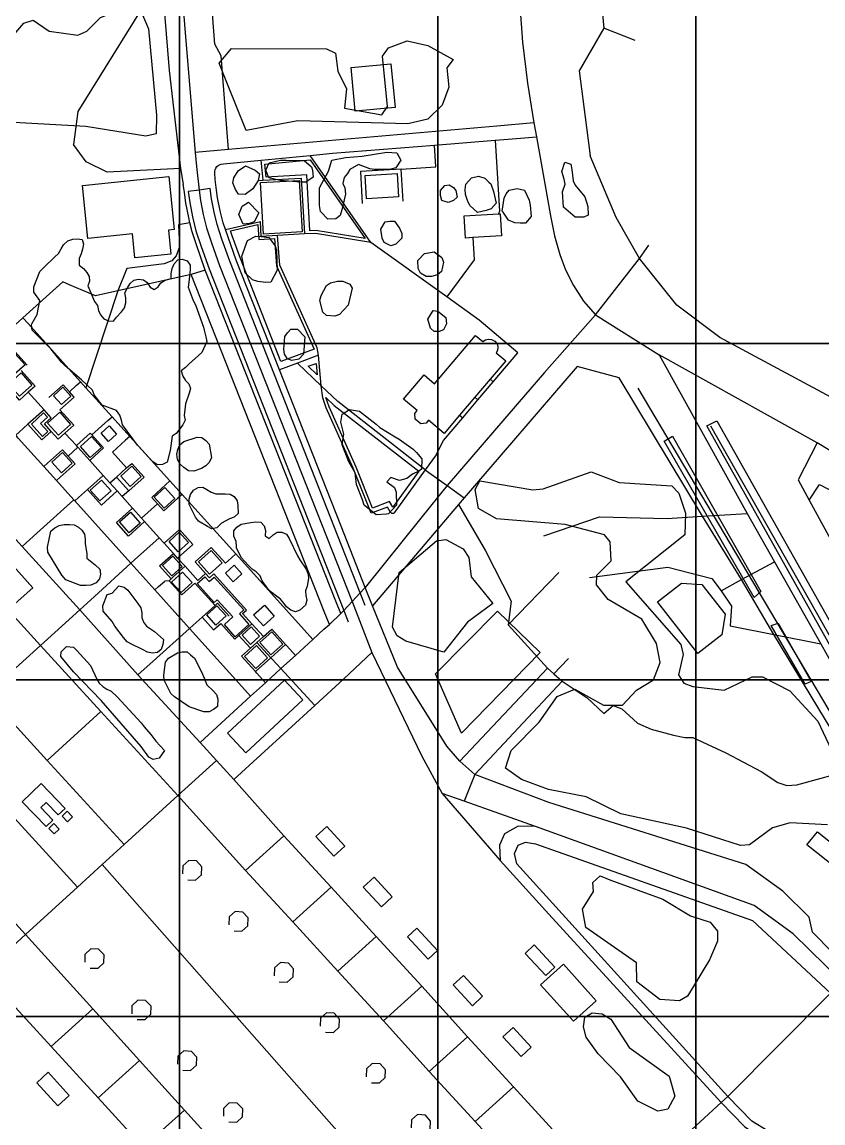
# Model space of a CAD drawing. Header units: metres. Extents: x -907 to 907, y -946 to 946.
# Drawn here: x -55.3 to 225.9, y -274 to 112.9 of the extents above; entities that cross this region are included whole.
import ezdxf

# ---------------------------------------------------------------- set-up
doc = ezdxf.new("R2010")
doc.units = ezdxf.units.M
for name, color, linetype in [('GREEN_ATLAS_BUILDING_OSM_LEVELS', 9, 'Continuous'), ('GREEN_ATLAS_TERRAIN_COP90', 3, 'Continuous'), ('OSM_BUILDING', 8, 'Continuous'), ('OSM_GREEN_EXISTING', 94, 'Continuous'), ('OSM_HYDROGRAPHY', 5, 'Continuous'), ('OSM_ROAD_LOCAL', 9, 'Continuous')]:
    doc.layers.add(name, color=color, linetype=linetype)

msp = doc.modelspace()

# ---------------------------------------------------------------- linework, layer by layer
at = {"layer": 'GREEN_ATLAS_BUILDING_OSM_LEVELS'}
for points, elevation in [([(74.222, 98.206), (75.685, 82.888), (61.704, 81.553), (60.241, 96.881)], 13.032), ([(-3.826, 58.587), (-1.894, 39.986), (-3.926, 39.774), (-3.051, 31.348), (-15.668, 30.034), (-16.544, 38.461), (-32.206, 36.836), (-34.138, 55.437)], 16.346), ([(65.587, 50.784), (65.106, 58.955), (76.422, 59.634), (76.91, 51.452)], 13.87), ([(41.984, 57.263), (43.035, 39.173), (29.424, 38.383), (28.367, 56.472)], 15.33), ([(112.023, 45.485), (112.617, 45.519), (113.067, 37.76), (103.02, 37.17), (100.375, 37.014), (99.925, 44.784)], 13.438), ([(109.085, -12.59), (103.701, -18.947), (98.337, -25.27), (92.916, -31.67), (87.414, -27.006), (86.564, -28.019), (84.725, -28.275), (82.775, -26.616), (82.6, -24.635), (83.444, -23.644), (78.648, -19.581), (85.832, -11.11), (89.465, -14.193), (103.876, 2.805), (106.465, 0.612), (107.359, 1.213), (108.341, 1.447), (109.522, 1.391), (110.71, 0.768), (111.486, -0.156), (111.698, -1.247), (111.579, -2.46), (111.11, -3.328), (114.499, -6.2)], 14.878), ([(167.819, -90.826), (176.216, -84.269), (183.4, -84.725), (191.609, -95.223), (190.39, -102.403), (181.993, -108.971)], 14.613), ([(47.849, -173.302), (51.651, -169.784), (58.009, -176.675), (54.208, -180.193)], 13.345), ([(240.29, -184.635), (236.601, -189.265), (220.27, -176.263), (223.959, -171.632)], 13.693), ([(64.48, -191.113), (68.282, -187.596), (74.64, -194.486), (70.839, -198.004)], 13.024), ([(80.03, -208.557), (83.325, -205.518), (90.59, -213.399), (87.295, -216.427)], 12.636), ([(134.807, -218.22), (146.317, -231.032), (138.296, -238.235), (126.785, -225.422)], 12.682), ([(96.092, -225.489), (99.675, -222.183), (106.377, -229.452), (102.795, -232.758)], 12.338), ([(117.138, -240.417), (123.496, -247.307), (119.901, -250.625), (113.543, -243.734)], 12.208), ([(-38.752, -264.295), (-42.804, -267.968), (-50.175, -259.842), (-46.124, -256.168)], 12.875)]:
    msp.add_lwpolyline(points, close=True, dxfattribs=dict(at, elevation=elevation))
at = {"layer": 'GREEN_ATLAS_TERRAIN_COP90'}
for points in [[(-90.659, 0, 14), (0, 0, 17), (0, 118.277, 16), (-90.659, 118.277, 17)], [(0, 0, 17), (90.659, 0, 15), (90.659, 118.277, 11), (0, 118.277, 16)], [(90.659, 0, 15), (181.318, 0, 13), (181.318, 118.277, 12), (90.659, 118.277, 11)], [(181.318, 0, 13), (271.977, 0, 14), (271.977, 118.277, 20), (181.318, 118.277, 12)], [(-90.659, -118.277, 17), (0, -118.277, 14), (0, 0, 17), (-90.659, 0, 14)], [(0, -118.277, 14), (90.659, -118.277, 15), (90.659, 0, 15), (0, 0, 17)], [(90.659, -118.277, 15), (181.318, -118.277, 15), (181.318, 0, 13), (90.659, 0, 15)], [(181.318, -118.277, 15), (271.977, -118.277, 14), (271.977, 0, 14), (181.318, 0, 13)], [(-90.659, -236.554, 14), (0, -236.554, 12), (0, -118.277, 14), (-90.659, -118.277, 17)], [(0, -236.554, 12), (90.659, -236.554, 12), (90.659, -118.277, 15), (0, -118.277, 14)], [(90.659, -236.554, 12), (181.318, -236.554, 13), (181.318, -118.277, 15), (90.659, -118.277, 15)], [(181.318, -236.554, 13), (271.977, -236.554, 13), (271.977, -118.277, 14), (181.318, -118.277, 15)], [(-90.659, -354.831, 13), (0, -354.831, 12), (0, -236.554, 12), (-90.659, -236.554, 14)], [(0, -354.831, 12), (90.659, -354.831, 11), (90.659, -236.554, 12), (0, -236.554, 12)], [(90.659, -354.831, 11), (181.318, -354.831, 11), (181.318, -236.554, 13), (90.659, -236.554, 12)], [(181.318, -354.831, 11), (271.977, -354.831, 12), (271.977, -236.554, 13), (181.318, -236.554, 13)]]:
    msp.add_3dface(points, dxfattribs=at)
at = {"layer": 'OSM_BUILDING'}
for points, elevation in [([(128.654, -222.16), (121.345, -214.401), (124.503, -211.429), (131.812, -219.177)], 12.831), ([(148.349, -235.619), (151.369, -237.545), (157.909, -247.441), (171.908, -257.504), (173.921, -264.551), (171.408, -269.07), (167.888, -269.827), (160.929, -266.31), (154.808, -257.749), (147.005, -249.701), (142.816, -243.834), (141.809, -240.227), (142.31, -236.788), (144.911, -235.285)], 12.497)]:
    msp.add_lwpolyline(points, close=True, dxfattribs=dict(at, elevation=elevation))
at = {"layer": 'OSM_GREEN_EXISTING'}
for points in [[(-10.967, 110.529), (-8.116, 80.172), (-8.284, 73.627), (-11.804, 72.792), (-32.937, 76.143), (-100.35, 80.005), (-103.37, 81.842), (-105.046, 84.87), (-111.254, 101.468), (-108.403, 103.817), (-88.614, 110.017), (-81.906, 110.351), (-75.366, 109.015), (-68.151, 101.635), (-61.611, 104.484), (-54.739, 112.533), (-51.382, 113.546), (-45.848, 109.683), (-35.788, 108.347), (-32.6, 109.683), (-27.735, 114.548), (-14.824, 119.579)], [(94.517, 90.069), (92.172, 83.69), (87.139, 78.825), (80.093, 77.156), (41.522, 78.157), (23.409, 74.807), (16.619, 91.66), (13.855, 98.451), (18.213, 103.65), (51.588, 103.483), (54.771, 101.969), (55.608, 95.601), (58.628, 89.39), (57.959, 82.688), (71.039, 80.339), (73.052, 83.189), (71.208, 100.967), (73.384, 103.817), (79.93, 106.332), (87.139, 104.651), (96.023, 99.787), (93.848, 96.77)], [(56.365, 44.951), (54.858, 43.782), (52.088, 43.693), (49.487, 46.298), (49.156, 48.391), (49.068, 54.591), (52.338, 60.547), (53.433, 64.32), (58.291, 65.333), (64.08, 65.745), (72.802, 67.17), (76.322, 67.003), (77.66, 64.409), (75.903, 61.638), (74.14, 61.226), (70.201, 61.137), (68.438, 61.048), (66.844, 61.304), (62.824, 62.818), (59.804, 61.137), (58.966, 59.712), (57.79, 58.287), (57.371, 56.194), (58.04, 54.591), (58.209, 52.42), (56.953, 46.966)], [(28.111, 59.545), (27.542, 57.207), (25.678, 54.346), (23.077, 52.253), (20.727, 52.42), (19.639, 54.012), (18.713, 56.439), (19.051, 58.198), (20.564, 60.636), (23.159, 62.395), (26.516, 60.803)], [(44.642, 59.177), (30.361, 58.354), (29.917, 62.951), (45.848, 64.476), (65.162, 36.813), (47.824, 39.607), (45.786, 39.518)], [(46.893, 58.365), (44.373, 56.695), (42.616, 56.606), (35.319, 57.196), (31.381, 58.198), (30.286, 60.881), (31.462, 63.486), (35.488, 64.32), (37.414, 64.32), (43.785, 64.242), (46.305, 62.061), (46.724, 60.803)], [(143.316, 48.135), (143.485, 45.04), (141.891, 44.372), (138.871, 44.283), (134.851, 47.801), (134.432, 53.255), (135.351, 55.938), (135.019, 57.697), (134.263, 60.38), (135.269, 63.652), (137.364, 62.985), (137.783, 61.137), (138.202, 57.107), (138.958, 55.604), (142.31, 51.496)], [(111.117, 49.315), (109.441, 47.3), (107.684, 46.71), (104.577, 45.964), (101.894, 48.48), (101.057, 50.238), (100.388, 52.253), (100.219, 54.09), (100.469, 55.938), (102.482, 58.12), (104.914, 58.71), (107.178, 58.031), (108.603, 56.695), (109.272, 56.105), (110.198, 53.333)], [(97.449, 51.407), (96.192, 50.149), (94.267, 49.482), (92.084, 50.238), (91.666, 51.908), (91.666, 53.678), (93.091, 55.515), (94.685, 55.682), (96.192, 54.769), (97.03, 53.756)], [(122.777, 50.316), (123.109, 48.558), (123.446, 44.539), (121.433, 42.268), (119.589, 42.19), (117.744, 42.357), (115.481, 43.281), (113.636, 46.042), (113.311, 46.431), (113.968, 50.995), (114.643, 52.498), (115.731, 53.845), (118.501, 54.424), (121.095, 53.845)], [(27.773, 45.875), (26.179, 42.691), (24.503, 42.101), (22.321, 41.934), (20.814, 45.285), (21.989, 48.224), (24.165, 49.571)], [(77.998, 38.583), (77.998, 36.991), (75.903, 34.81), (74.14, 34.309), (71.877, 35.4), (71.12, 36.991), (70.62, 40.175), (72.127, 42.691), (73.809, 42.936), (75.485, 42.936), (77.16, 40.509)], [(34.031, 27.184), (47.218, -2.093), (35.582, -6.423), (21.339, 29.822), (18.482, 37.826), (17.9, 39.552), (27.46, 41.723), (27.767, 36.524), (33.3, 36.847)], [(3.201, -7.369), (2.032, -8.538), (0.606, -9.718), (1.107, -11.566), (2.113, -13.069), (3.289, -14.249), (3.789, -15.841), (3.37, -17.511), (2.032, -21.206), (1.613, -25.314), (1.944, -26.995), (1.107, -28.665), (-1.157, -31.682), (-2.663, -32.605), (-3.339, -37.637), (-4.345, -41.745), (-6.021, -42.591), (-7.778, -42.669), (-9.46, -41.578), (-13.317, -37.392), (-14.743, -35.789), (-20.02, -28.665), (-20.439, -26.995), (-21.027, -25.225), (-22.121, -23.633), (-27.148, -21.707), (-29.999, -18.101), (-30.586, -16.42), (-34.444, -12.824), (-40.146, -7.959), (-41.491, -6.612), (-45.179, -1.915), (-51.801, 4.62), (-51.969, 6.379), (-51.901, 6.868), (-50.044, 10.152), (-49.118, 15.017), (-51.213, 17.956), (-51.213, 19.804), (-49.037, 25.247), (-47.693, 26.594), (-43.923, 30.279), (-42.578, 31.626), (-41.572, 33.218), (-40.734, 34.643), (-39.227, 35.978), (-37.545, 36.658), (-35.87, 36.735), (-34.194, 36.479), (-33.688, 34.81), (-34.107, 33.129), (-34.613, 31.459), (-35.282, 29.856), (-35.282, 27.518), (-33.775, 26.26), (-32.6, 24.913), (-31.762, 23.488), (-31.681, 21.897), (-32.262, 20.216), (-29.917, 14.683), (-28.83, 13.258), (-28.492, 11.499), (-27.823, 9.985), (-26.56, 8.56), (-24.972, 7.893), (-23.209, 7.803), (-22.202, 9.228), (-20.439, 11.076), (-19.351, 12.501), (-18.932, 14.182), (-18.932, 15.941), (-19.182, 17.7), (-18.344, 19.459), (-17.338, 21.062), (-16.081, 22.231), (-14.405, 22.564), (-12.73, 22.32), (-11.386, 21.396), (-10.379, 19.715), (-8.953, 18.88), (-7.528, 19.804), (-6.609, 21.229), (-5.014, 22.141), (-3.001, 22.82), (-2.92, 24.579), (-2.663, 26.338), (-1.913, 27.93), (-0.65, 29.355), (0.938, 29.522), (2.701, 28.943), (3.708, 27.518), (3.708, 25.837), (3.289, 21.474), (3.039, 19.715), (4.796, 15.017), (5.633, 13.514), (8.403, 5.711), (8.741, 4.119), (9.16, 2.271), (9.579, 0.601), (7.815, -3.173)], [(32.05, 21.474), (30.286, 21.396), (27.435, 21.73), (25.591, 22.32), (22.99, 24.746), (21.902, 30.613), (23.834, 36.145), (26.766, 37.659), (28.686, 37.559), (31.293, 37.158), (33.556, 34.309), (34.063, 32.717), (34.232, 25.748)], [(92.084, 30.112), (92.672, 28.52), (92.003, 25.247), (90.578, 24.078), (88.477, 23.488), (86.632, 23.488), (84.538, 24.657), (83.781, 26.338), (83.7, 29.11), (85.963, 31.626), (89.402, 32.205)], [(56.115, 10.152), (54.52, 9.573), (51.588, 9.74), (50.325, 10.998), (49.237, 15.106), (49.744, 16.865), (51.588, 20.383), (53.014, 21.229), (55.446, 21.897), (57.371, 21.897), (59.804, 20.806), (60.641, 19.381), (59.135, 13.425)], [(90.659, 11.332), (93.51, 9.061), (93.679, 6.802), (92.672, 4.787), (91.165, 4.119), (89.402, 4.119), (88.058, 5.288), (87.139, 8.483), (88.983, 11.577)], [(43.954, 2.271), (43.704, -0.913), (43.454, -3.852), (41.859, -5.611), (39.427, -6.022), (37.833, -5.444), (36.826, -3.763), (36.657, -2.004), (36.826, 0.768), (36.914, 2.36), (37.833, 3.696), (39.008, 4.954), (41.441, 4.954)], [(-54.277, -7.57), (-58.097, -11.009), (-61.604, -7.113), (-57.784, -3.674)], [(48.262, -11.021), (45.173, -8.06), (47.93, -7.035)], [(-51.832, -14.683), (-56.171, -18.579), (-60.016, -14.316), (-55.677, -10.408)], [(-38.221, -18.579), (-41.497, -21.529), (-44.323, -18.39), (-41.04, -15.44)], [(61.992, -43.481), (52.488, -22.286), (51.401, -19.047), (54.308, -21.819), (83.95, -44.973), (74.828, -57.53), (73.709, -55.637), (67.725, -57.897)], [(-46.361, -25.993), (-48.793, -28.186), (-46.261, -30.991), (-48.149, -32.683), (-52.051, -28.353), (-47.743, -24.468)], [(-38.271, -28.476), (-42.547, -32.327), (-46.38, -28.064), (-42.103, -24.212)], [(75.485, -50.717), (76.072, -52.309), (76.154, -56.84), (73.302, -59.946), (72.633, -60.023), (69.026, -60.28), (64.837, -56.84), (64.249, -54.992), (62.067, -49.626), (61.648, -45.519), (59.466, -41.667), (57.034, -35.711), (57.371, -34.03), (57.622, -31.938), (56.615, -27.663), (57.034, -24.891), (59.635, -23.299), (63.155, -23.889), (69.026, -28.42), (70.283, -29.589), (75.735, -32.862), (77.079, -33.696), (82.024, -37.136), (83.2, -38.305), (85.044, -40.576), (84.957, -44.183), (83.95, -44.973), (81.774, -46.019), (79.842, -47.444), (77.241, -48.201), (74.228, -47.199), (72.715, -48.702)], [(-27.567, -31.592), (-24.728, -29.032), (-22.165, -31.882), (-25.003, -34.442)], [(188.664, -27.273), (241.447, -120.904), (237.977, -123.208), (185.194, -29.01)], [(-27.473, -36.591), (-31.374, -40.097), (-34.813, -36.279), (-30.912, -32.761)], [(10.416, -41.834), (9.16, -43.092), (7.647, -44.016), (4.964, -44.929), (3.12, -44.762), (1.526, -43.593), (0.188, -42.424), (-0.738, -40.821), (-0.988, -38.984), (-0.65, -37.303), (0.1, -35.711), (1.444, -34.453), (6.14, -32.939), (7.815, -33.106), (9.241, -34.119), (10.329, -35.455), (11.167, -40.153)], [(173.059, -32.672), (204.076, -87.185), (201.763, -89.312), (170.17, -34.409)], [(-37.745, -42.146), (-41.491, -45.507), (-44.904, -41.711), (-41.165, -38.338)], [(-13.505, -46.776), (-17.394, -50.272), (-20.658, -46.643), (-16.775, -43.147)], [(-24.072, -51.775), (-28.01, -55.315), (-31.349, -51.608), (-27.41, -48.068)], [(-1.657, -54.502), (-5.415, -57.886), (-8.897, -54.012), (-5.146, -50.639)], [(13.099, -64.888), (11.335, -65.144), (9.741, -64.387), (6.64, -62.539), (5.552, -61.036), (3.37, -56.584), (3.37, -54.747), (3.789, -53.066), (4.883, -51.563), (6.471, -50.717), (8.153, -50.55), (9.579, -51.385), (11.085, -52.309), (12.68, -52.899), (14.355, -52.899), (16.031, -52.899), (17.713, -52.988), (19.22, -53.823), (20.226, -55.337), (20.476, -56.929), (20.564, -59.856), (19.138, -61.036), (17.544, -61.615), (14.693, -63.218)], [(-13.849, -63.14), (-17.675, -66.591), (-21.114, -62.773), (-17.288, -59.322)], [(-27.985, -79.315), (-27.823, -81.074), (-28.154, -82.755), (-29.33, -84.18), (-31.174, -84.926), (-32.85, -85.104), (-34.782, -85.104), (-39.977, -83.167), (-41.322, -81.497), (-46.267, -73.36), (-46.436, -71.679), (-45.179, -65.979), (-43.835, -64.888), (-42.241, -64.053), (-40.484, -63.719), (-38.639, -63.719), (-37.045, -63.797), (-35.532, -64.554), (-34.363, -65.645), (-33.438, -67.07), (-33.187, -68.829), (-33.106, -70.51), (-32.518, -73.86), (-32.518, -75.452), (-29.667, -77.801)], [(19.976, -71.846), (19.957, -71.4), (19.807, -69.675), (19.051, -67.738), (19.051, -65.901), (20.139, -64.554), (21.564, -63.552), (25.003, -62.962), (26.766, -62.706), (28.529, -62.873), (29.699, -64.131), (30.118, -65.812), (30.036, -67.66), (31.462, -68.584), (32.806, -67.237), (34.313, -66.402), (35.907, -66.313), (37.502, -67.07), (38.502, -68.584), (41.353, -74.617), (42.278, -76.042), (44.46, -79.393), (45.129, -81.074), (45.211, -82.666), (44.792, -85.349), (44.204, -86.941), (44.373, -88.621), (44.623, -90.302), (44.204, -92.061), (42.278, -93.731), (40.684, -94.321), (39.008, -93.731), (37.583, -92.64), (36.576, -91.304), (35.401, -89.957), (33.975, -88.877), (32.468, -87.62), (31.124, -86.44), (29.03, -83.423), (28.273, -81.742), (26.935, -80.317), (25.51, -79.315), (24.165, -78.057), (21.652, -75.207)], [(3.126, -70.042), (-0.456, -73.259), (-3.72, -69.63), (-0.138, -66.413)], [(101.057, -97.928), (92.841, -108.492), (79.424, -104.64), (76.404, -102.792), (74.728, -99.776), (77.079, -80.484), (90.159, -69.419), (93.51, -68.918), (99.55, -72.269), (101.563, -75.285), (102.401, -81.998), (109.947, -91.382)], [(-58.803, -92.317), (-70.608, -78.992), (-63.474, -72.68), (-51.513, -85.872)], [(14.981, -77.156), (10.541, -81.152), (6.59, -76.766), (11.035, -72.77)], [(0.857, -78.458), (-2.726, -81.686), (-5.99, -78.046), (-2.413, -74.829)], [(4.402, -84.091), (0.5, -87.608), (-2.845, -83.89), (1.057, -80.373)], [(16.094, -80.773), (19.17, -78.002), (21.871, -80.996), (18.795, -83.768)], [(15.712, -98.818), (18.651, -96.169), (13.192, -90.124), (12.186, -91.037), (6.202, -84.402), (8.878, -81.998), (10.41, -83.69), (12.117, -82.154), (22.533, -93.698), (21.014, -95.067), (24.353, -98.763), (19.557, -103.082)], [(-5.683, -104.128), (-5.852, -105.809), (-6.44, -107.568), (-7.778, -108.659), (-9.46, -108.826), (-11.217, -108.581), (-12.98, -107.568), (-16.919, -105.731), (-18.432, -104.885), (-19.689, -103.382), (-22.709, -99.353), (-23.715, -97.761), (-26.816, -94.076), (-26.898, -92.228), (-25.391, -88.287), (-23.715, -87.787), (-21.364, -85.271), (-19.52, -85.683), (-18.176, -86.774), (-14.655, -91.471), (-13.568, -92.985), (-13.317, -94.655), (-13.23, -96.336), (-12.642, -98.017), (-11.636, -99.442), (-8.785, -101.278)], [(16.3, -95.79), (12.724, -99.008), (9.522, -95.456), (13.099, -92.228)], [(25.972, -95.379), (29.767, -91.961), (33.262, -95.835), (29.467, -99.264)], [(111.592, -94.109), (126.572, -108.681), (98.975, -137.012), (89.846, -116.173)], [(21.921, -102.525), (25.128, -99.631), (28.104, -102.926), (24.891, -105.82)], [(210.235, -98.362), (221.796, -118.778), (219.676, -119.746), (207.734, -99.13)], [(32.393, -101.401), (36.276, -105.709), (32.068, -109.505), (28.186, -105.186)], [(-5.346, -143.046), (-7.196, -145.806), (-9.291, -146.229), (-10.798, -145.394), (-13.48, -141.621), (-27.567, -125.513), (-37.214, -115.449), (-41.741, -110.084), (-41.572, -108.414), (-39.727, -106.566), (-37.214, -106.733), (-36.039, -107.991), (-31.343, -113.19), (-29.08, -117.965), (-28.242, -119.39), (-26.985, -120.57), (-25.56, -121.494), (-24.047, -122.251), (-21.864, -124.255), (-13.48, -133.316), (-12.392, -134.741), (-10.129, -137.502), (-8.366, -139.773)], [(27.041, -106.221), (30.924, -110.529), (26.716, -114.325), (22.827, -110.006)], [(11.842, -122.162), (12.93, -123.42), (13.436, -125.012), (13.267, -127.617), (11.923, -128.708), (10.329, -129.453), (8.484, -129.453), (3.37, -127.695), (-1.744, -124.255), (-3.082, -122.997), (-5.433, -118.388), (-5.515, -116.629), (-4.927, -112.099), (-3.926, -110.674), (-0.738, -108.748), (0.938, -108.414), (2.62, -108.414), (3.876, -109.505), (5.214, -110.674), (7.397, -114.782), (7.984, -116.295), (8.741, -117.887), (9.579, -119.98)], [(43.235, -125.279), (23.202, -143.88), (16.831, -137.012), (36.864, -118.422)], [(-40.234, -163.428), (-42.647, -165.721), (-46.811, -161.358), (-48.706, -163.161), (-44.517, -167.547), (-46.893, -169.818), (-55.227, -161.068), (-48.556, -154.701)], [(-39.471, -164.452), (-37.602, -166.412), (-39.396, -168.126), (-41.265, -166.167)], [(-44.117, -168.727), (-42.247, -170.686), (-44.041, -172.4), (-45.911, -170.441)], [(117.582, -179.247), (118.876, -176.297), (121.427, -175.317), (125.022, -175.84), (201.219, -202.824), (228.511, -228.405), (235.763, -235.363), (241.941, -242.754), (244.948, -250.124), (245.348, -258.528), (241.459, -269.627), (233.087, -277.798), (222.502, -281.371), (212.373, -280.414), (200.988, -273.334), (192.453, -264.718), (118.432, -182.898)], [(169.645, -195.366), (179.373, -201.232), (186.251, -203.414), (188.933, -206.598), (188.933, -210.127), (186.082, -216.661), (178.367, -229.407), (175.516, -231.088), (168.638, -230.587), (160.591, -224.376), (160.423, -217.674), (142.647, -205.262), (141.472, -198.883), (145.329, -192.683), (145.161, -189.499), (147.68, -187.15), (151.032, -188.486)]]:
    msp.add_lwpolyline(points, close=True, dxfattribs=at)
for points in [[(160.929, -15.752), (300.619, -251.549)], [(186.42, -28.999), (238.402, -120.737)], [(227.504, -169.206), (214.424, -168.538), (208.216, -170.208), (200.169, -176.252), (196.98, -176.419), (178.029, -170.374), (154.889, -165.343), (142.816, -159.309), (129.567, -156.794), (120.007, -153.276), (114.474, -149.246), (116.487, -143.046), (126.21, -133.149), (132.587, -124.088), (138.789, -121.572), (148.85, -127.105), (155.558, -127.105), (160.423, -121.906), (166.462, -118.221), (168.807, -112.188), (167.469, -105.475), (162.267, -96.926), (150.531, -90.046), (146.336, -84.848), (146.505, -81.497), (151.538, -76.465), (151.2, -69.753), (149.187, -67.237), (135.438, -63.719), (111.285, -61.704), (104.914, -58.02), (103.739, -51.307), (105.414, -48.29), (124.034, -51.474), (127.723, -51.14), (144.492, -45.107), (154.389, -48.958), (172.833, -50.127), (175.347, -52.643), (177.698, -59.69), (177.36, -67.237), (156.734, -83.846), (176.022, -105.809), (176.86, -109.327), (175.178, -116.54), (177.029, -119.39), (180.211, -120.57), (191.278, -121.906), (201.007, -117.219), (204.695, -117.219), (214.255, -122.073), (224.153, -132.815), (231.699, -148.912)]]:
    msp.add_lwpolyline(points, dxfattribs=at)
at = {"layer": 'OSM_HYDROGRAPHY'}
for points in [[(2.845, -188.486), (5.627, -188.631), (7.697, -186.761), (7.84, -183.978), (5.977, -181.907), (3.201, -181.774), (1.125, -183.633), (0.982, -186.416)], [(19.12, -206.409), (21.908, -206.542), (23.971, -204.683), (24.109, -201.889), (22.24, -199.841), (19.457, -199.696), (17.394, -201.566), (17.256, -204.349)], [(-31.399, -219.533), (-28.617, -219.611), (-26.591, -217.685), (-26.522, -214.902), (-28.442, -212.887), (-31.224, -212.809), (-33.244, -214.724), (-33.319, -217.507)], [(35.019, -224.331), (37.802, -224.498), (39.884, -222.639), (40.04, -219.856), (38.183, -217.774), (35.407, -217.618), (33.331, -219.466), (33.169, -222.249)], [(-14.849, -237.6), (-12.061, -237.656), (-10.054, -235.719), (-9.997, -232.936), (-11.923, -230.921), (-14.706, -230.877), (-16.719, -232.802), (-16.781, -235.585)], [(51.238, -242.02), (54.02, -242.142), (56.077, -240.261), (56.196, -237.478), (54.314, -235.418), (51.532, -235.296), (49.481, -237.177), (49.356, -239.96)], [(1.088, -255.378), (3.87, -255.523), (5.933, -253.653), (6.077, -250.881), (4.214, -248.81), (1.438, -248.654), (-0.631, -250.525), (-0.782, -253.308)], [(67.363, -259.831), (70.145, -259.92), (72.19, -258.039), (72.296, -255.256), (70.395, -253.207), (67.613, -253.107), (65.575, -255), (65.468, -257.783)], [(17.319, -273.634), (20.101, -273.69), (22.115, -271.764), (22.165, -268.981), (20.233, -266.966), (17.45, -266.922), (15.443, -268.848), (15.393, -271.631)], [(83.131, -277.764), (85.913, -277.92), (87.995, -276.072), (88.158, -273.289), (86.301, -271.208), (83.519, -271.052), (81.443, -272.9), (81.287, -275.683)]]:
    msp.add_lwpolyline(points, dxfattribs=at)
at = {"layer": 'OSM_ROAD_LOCAL'}
for points in [[(-20.476, 302.555), (-19.857, 297.924), (-17.256, 293.895), (-16.375, 257.727), (-13.53, 205.585), (-12.749, 197.202), (-10.279, 170.608), (-8.622, 152.741), (-8.116, 147.265), (-6.409, 128.941), (-3.608, 95.868), (0.281, 61.448), (1.013, 57.363), (1.288, 55.86)], [(17.138, 68.094), (14.599, 101.089), (12.323, 105.164), (10.416, 131.134), (4.664, 209.548), (-0.744, 283.152), (-2.276, 304.169)], [(104.064, 216.917), (106.49, 209.815), (110.773, 197.258), (115.437, 168.883), (116.519, 157.172), (117.907, 139.083), (118.963, 125.323), (120.451, 105.82), (122.146, 91.404), (124.44, 77.523)], [(115.437, 168.883), (131.899, 170.208), (143.698, 167.013), (148.975, 110.796), (140.365, 95.802), (144.173, 65.89)], [(-6.409, 128.941), (-35.751, 81.53), (-37.239, 69.82)], [(0.306, 129.954), (1.888, 110.529), (5.421, 67.048), (5.902, 62.161), (6.871, 53.856), (7.372, 50.149), (8.291, 45.274), (9.441, 40.643), (11.173, 35.322), (14.037, 27.329), (60.566, -90.759)], [(159.966, 106.377), (148.975, 110.796)], [(124.44, 77.523), (111.448, 76.31), (17.138, 68.094), (5.421, 67.048)], [(124.44, 77.523), (125.322, 72.569), (130.286, 44.762), (131.662, 37.737), (133.475, 31.259), (135.52, 25.793), (138.308, 20.36), (141.809, 14.85), (146.03, 10.052)], [(0.281, 61.448), (-25.466, 60.113), (-32.85, 63.742), (-37.239, 69.82)], [(65.149, -85.827), (56.696, -64.287), (35.069, -9.317), (19.889, 29.277), (17.019, 37.325), (16.094, 40.053), (15.324, 42.335), (14.199, 46.598), (13.349, 51.129), (12.861, 54.747), (12.48, 57.574), (12.317, 59.923), (12.336, 60.48), (12.492, 61.025), (12.717, 61.56), (13.117, 62.094), (13.518, 62.472), (14.024, 62.762), (14.643, 62.973), (15.387, 63.107), (28.698, 64.387), (45.842, 66.035), (53.739, 66.792), (89.471, 69.675), (110.785, 71.4), (115.424, 71.779), (119.745, 72.124), (125.322, 72.569)], [(77.86, 61.248), (89.934, 61.972), (89.471, 69.675)], [(110.785, 71.4), (112.336, 46.465), (112.023, 45.485)], [(105.139, 8.149), (93.823, 16.297), (67.169, 35.478), (45.842, 66.035)], [(306.427, -43.236), (298.562, -44.906), (293.566, -53.957), (275.797, -44.361), (260.391, -36.045), (245.861, -28.208), (189.709, 2.093), (174.584, 13.436), (161.529, 29.8), (153.245, 44.227), (144.173, 65.89)], [(29.38, 57.318), (28.698, 64.387)], [(27.542, 57.207), (29.38, 57.318), (42.722, 58.087), (43.866, 38.439), (34.363, 37.882), (28.686, 37.559), (28.373, 42.847)], [(78.529, 50.016), (77.86, 61.248), (63.486, 60.402), (64.149, 49.159)], [(1.682, 53.088), (1.288, 55.86)], [(10.723, 54.38), (6.871, 53.856), (3.057, 53.344)], [(65.206, -92.083), (63.461, -87.653), (17.6, 28.865), (14.849, 36.568), (13.18, 41.711), (12.086, 46.097), (11.21, 50.762), (10.723, 54.38)], [(4.47, 39.207), (3.645, 42.313), (3.226, 44.261), (2.245, 49.214), (1.682, 53.088)], [(3.057, 53.344), (3.576, 49.526), (4.533, 44.45), (5.74, 39.585), (7.534, 34.075), (10.36, 26.149), (57.653, -93.898), (59.228, -97.905)], [(16.094, 40.053), (28.373, 42.847)], [(3.645, 42.313), (-0.4, 41.6), (0.019, 33.886), (-1.238, 30.746), (-2.695, 29.043), (-5.39, 27.93), (-18.569, 26.349), (-21.746, 18.49), (-32.875, -15.585)], [(5.858, 34.999), (4.47, 39.207)], [(56.64, -94.989), (54.889, -90.547), (9.028, 25.681), (5.858, 34.999)], [(67.263, -59.723), (60.948, -43.893), (51.457, -22.687), (50.244, -19.147), (49.737, -14.883), (48.831, -4.197), (48.274, -1.581), (35.151, 27.474), (34.363, 37.882)], [(67.169, 35.478), (47.768, 38.606), (43.866, 38.439)], [(103.02, 37.17), (103.47, 29.377), (93.823, 16.297)], [(146.03, 10.052), (161.529, 29.8), (164.78, 34.476)], [(4.027, 24.167), (-21.746, 18.49), (-29.499, 16.653), (-38.414, 20.449), (-41.028, 21.563)], [(9.028, 25.681), (4.027, 24.167)], [(52.607, -98.807), (50.813, -94.265), (4.027, 24.167)], [(-41.028, 21.563), (-54.996, 8.995), (-64.637, 0.245), (-69.97, -4.586), (-76.885, -10.865), (-82.65, -16.097), (-95.136, -27.418)], [(153.264, -300.696), (133.625, -279.178), (117.256, -261.289), (101.069, -243.667), (85.051, -225.956), (69.076, -208.457), (69.045, -208.423), (53.214, -191.08), (36.632, -173.046), (19.02, -153.265), (12.93, -146.552), (7.19, -140.218), (-14.643, -116.518), (-35.088, -93.631), (-55.252, -71.4), (-60.923, -65.144), (-74.853, -49.782), (-90.209, -32.85), (-95.136, -27.418), (-104.058, -17.577), (-134.507, 15.974)], [(46.774, -104.073), (43.741, -100.7), (19.726, -74.016), (0.863, -53.066), (-3.383, -48.357), (-17.463, -32.706), (-23.709, -25.77), (-32.875, -15.585), (-34.751, -13.503), (-53.22, 7.024), (-54.996, 8.995)], [(146.03, 10.052), (128.167, -10.253), (118.544, -21.407), (93.916, -49.982), (84.7, -61.471), (65.149, -85.827), (63.461, -87.653), (60.566, -90.759)], [(90.103, -39.129), (92.666, -34.131), (99.412, -26.182), (104.777, -19.848), (110.16, -13.492), (118.738, -3.373), (105.139, 8.149)], [(146.03, 10.052), (168.451, -4.008)], [(-55.615, -9.562), (-50.706, -15.006), (-53.12, -17.177), (-56.171, -19.926), (-61.073, -14.472), (-58.403, -12.078), (-60.291, -9.974), (-62.723, -7.269), (-60.041, -4.854), (-57.878, -2.905), (-53.558, -7.714)], [(48.831, -4.197), (41.422, -6.946), (35.069, -9.317)], [(86.27, -44.428), (55.527, -20.405), (49.737, -14.883), (41.422, -6.946)], [(168.451, -4.008), (199.3, -59.779), (208.847, -76.733), (225.134, -105.642), (231.824, -117.52), (241.515, -135.643), (248.112, -146.43), (256.434, -161.38), (267.369, -181.217), (275.685, -195.666), (287.689, -216.728), (294.86, -229.418), (296.999, -233.593), (303.933, -245.76)], [(289.784, -74.974), (272.933, -64.732), (260.21, -56.996), (244.986, -47.745), (223.89, -34.921), (168.451, -4.008)], [(24.953, -124.01), (21.889, -120.604), (3.514, -100.176), (-8.691, -86.629), (-17.1, -77.278), (-36.833, -55.359), (-37.164, -54.992), (-43.247, -48.224), (-47.668, -43.326), (-56.684, -33.296), (-57.559, -32.327), (-75.109, -12.835), (-76.885, -10.865)], [(308.666, -253.552), (298.193, -259.564), (289.046, -239.181), (266.5, -201.678), (255.696, -185.814), (237.233, -149.58), (208.609, -102.347), (197.343, -83.044), (183.569, -60.747), (154.302, -12.145), (139.627, -8.126), (99.9, -54.324), (97.912, -56.628), (67.732, -92.206)], [(-42.003, -23.366), (-37.026, -18.88), (-38.683, -17.043), (-40.934, -14.538), (-45.911, -19.013)], [(-38.683, -17.043), (-36.276, -14.872), (-34.751, -13.503)], [(109.085, -12.59), (110.16, -13.492)], [(-54.12, -207.756), (-81.137, -178.156), (-102.482, -154.767), (-109.604, -146.953), (-128.261, -126.481), (-157.315, -94.588), (-171.502, -79.137), (-182.431, -67.181), (-170.952, -56.706), (-156.365, -43.392), (-142.097, -30.368), (-128.967, -18.379)], [(135.026, -341.706), (139.877, -312.919), (120.189, -291.357), (103.82, -273.456), (87.639, -255.834), (71.614, -238.135), (55.608, -220.591), (39.777, -203.247), (23.184, -185.225), (-0.656, -158.953), (-27.679, -129.353), (-48.875, -106.132), (-55.74, -98.618), (-74.772, -77.757), (-104.152, -45.574), (-118.044, -30.346), (-128.967, -18.379)], [(-45.073, -26.127), (-47.574, -23.344), (-53.12, -17.177)], [(103.701, -18.947), (104.777, -19.848)], [(-47.574, -23.344), (-53.245, -28.453), (-56.284, -31.181), (-57.559, -32.327)], [(-42.003, -23.366), (-37.164, -28.743), (-40.246, -31.515), (-42.635, -33.663), (-45.104, -30.925), (-47.474, -28.286), (-45.073, -26.127)], [(-30.824, -32.171), (-25.234, -27.14), (-23.709, -25.77)], [(98.337, -25.27), (99.412, -26.182)], [(-45.104, -30.925), (-48.374, -33.863), (-53.245, -28.453)], [(1.907, -78.358), (-0.682, -75.486), (-2.151, -73.849), (-5.377, -70.265), (-7.134, -68.317), (-12.286, -62.595), (-13.349, -61.415), (-16.506, -57.897), (-20.139, -53.868), (-21.946, -51.853), (-24.459, -49.058), (-26.866, -46.387), (-31.568, -41.166), (-35.738, -36.524), (-36.251, -35.956), (-40.246, -31.515)], [(-36.251, -35.956), (-31.374, -31.559), (-30.824, -32.171), (-26.691, -36.769), (-31.568, -41.166)], [(-17.463, -32.706), (-18.995, -34.075), (-23.609, -38.238), (-18.601, -43.793)], [(-47.668, -43.326), (-46.386, -42.168), (-41.109, -37.414), (-39.146, -39.596), (-36.689, -42.324), (-41.978, -47.077), (-43.247, -48.224)], [(-39.146, -39.596), (-35.738, -36.524)], [(223.89, -34.921), (217.194, -47.945)], [(-24.459, -49.058), (-22.177, -47.01), (-18.601, -43.793), (-16.813, -42.179), (-12.486, -46.988), (-17.85, -51.808), (-20.139, -53.868)], [(90.103, -39.129), (86.27, -44.428), (75.297, -59.523), (75.103, -59.779), (75.041, -59.801), (74.784, -59.823), (74.559, -59.801), (74.472, -59.779), (74.403, -59.723), (74.24, -59.545), (73.996, -59.177), (73.04, -57.541), (67.263, -59.723)], [(-21.946, -51.853), (-27.46, -56.817), (-32.387, -51.352), (-26.866, -46.387)], [(86.27, -44.428), (87.564, -45.363), (93.916, -49.982), (99.9, -54.324)], [(-17.85, -51.808), (-22.177, -47.01)], [(0.863, -53.066), (-0.663, -54.446), (-5.558, -58.843), (-7.765, -56.394), (-9.797, -54.135), (-4.908, -49.726), (-3.383, -48.357)], [(217.194, -47.945), (221.102, -55.103), (248.13, -104.64), (246.624, -124.088), (241.515, -135.643)], [(221.102, -55.103), (224.653, -49.626), (255.846, -65.812), (290.309, -83.089), (285.613, -92.44)], [(-32.387, -51.352), (-35.557, -54.213), (-36.833, -55.359)], [(-37.164, -54.992), (-50.075, -66.703), (-55.252, -71.4)], [(-12.286, -62.595), (-17.969, -67.716), (-22.19, -63.018), (-16.506, -57.897)], [(-13.349, -61.415), (-7.765, -56.394)], [(97.912, -56.628), (107.428, -72.937), (116.412, -90.592), (115.387, -98.896)], [(71.758, -375.102), (51.832, -353.284), (35.482, -335.372), (19.351, -317.706), (3.251, -300.073), (-12.755, -282.529), (-28.592, -265.196), (-45.098, -247.107), (-62.686, -227.849), (-68.801, -221.158), (-74.559, -214.847), (-103.651, -182.976), (-117.2, -168.137), (-135.638, -147.955), (-142.985, -139.906), (-172.071, -108.047), (-175.616, -104.173), (-186.214, -92.562), (-216.888, -58.966)], [(127.873, -67.615), (147.493, -60.936), (171.17, -61.504), (183.569, -60.747), (199.3, -59.779)], [(-0.682, -75.486), (4.658, -70.688), (-0.044, -65.467), (-5.377, -70.265)], [(-7.134, -68.317), (-15.825, -76.131), (-17.1, -77.278)], [(16.112, -77.267), (11.085, -71.69), (5.433, -76.777), (9.091, -80.84), (10.46, -82.365), (11.992, -80.985)], [(-17.1, -77.278), (-29.911, -88.933), (-35.088, -93.631), (-48.875, -106.132), (-67.782, -123.286), (-75.528, -130.311), (-84.138, -138.125), (-102.482, -154.767), (-117.2, -168.137)], [(-2.945, -82.733), (-7.003, -78.224), (-2.151, -73.849)], [(16.112, -77.267), (18.194, -75.397), (19.726, -74.016)], [(190.159, -86.985), (197.343, -83.044), (208.847, -76.733)], [(6.359, -83.3), (1.907, -78.358), (-2.226, -82.087), (-2.945, -82.733), (-3.701, -83.412), (0.75, -88.354), (5.34, -84.224)], [(9.091, -80.84), (6.359, -83.3)], [(25.422, -98.607), (22.121, -94.933), (23.459, -93.731), (11.992, -80.985)], [(133.2, -80.573), (115.387, -98.896), (129.192, -114.158), (131.43, -116.184), (134.344, -118.722), (143.066, -124.589), (149.018, -130.132), (152.207, -127.272), (155.308, -128.452), (160.76, -133.483), (165.537, -135.576), (173.421, -137.68), (177.448, -138.515), (180.211, -138.515), (191.866, -143.958), (204.195, -150.504), (210.06, -154.367), (213.249, -155.369), (216.687, -155.202), (237.233, -149.58), (248.112, -146.43), (250.575, -146.129)], [(143.979, -82.287), (171.452, -78.625), (186.858, -82.61), (190.159, -86.985)], [(-8.691, -86.629), (-7.415, -85.482), (-5.233, -83.523)], [(-3.701, -83.412), (-5.233, -83.523)], [(5.34, -84.224), (12.455, -92.128)], [(236.37, -221.381), (222.277, -206.898), (221.583, -203.759), (221.114, -201.611), (211.804, -192.572), (198.787, -183.176), (129.655, -161.391), (103.626, -151.561), (98.418, -146.83), (93.816, -141.61), (76.485, -113.846), (67.732, -92.206), (65.149, -85.827)], [(190.159, -86.985), (193.798, -92.395), (193.279, -99.286), (208.609, -102.347), (225.134, -105.642)], [(7.19, -140.218), (24.953, -124.01), (30.161, -119.257), (35.576, -114.303), (40.653, -109.661), (46.774, -104.073), (50.694, -100.499), (52.607, -98.807), (56.64, -94.989), (57.653, -93.898), (60.566, -90.759)], [(17.35, -95.835), (13.317, -91.349), (12.455, -92.128), (7.915, -96.225), (11.942, -100.7), (14.462, -98.429)], [(60.566, -90.759), (67.532, -108.681), (85.044, -145.072), (92.153, -158.14)], [(7.915, -96.225), (4.789, -99.03), (3.514, -100.176), (-9.266, -111.687), (-14.643, -116.518)], [(20.852, -102.726), (19.451, -103.984), (14.462, -98.429)], [(24.853, -107.167), (20.852, -102.726), (25.422, -98.607), (29.424, -103.048)], [(30.161, -119.257), (27.104, -115.861), (26.641, -115.349), (21.777, -109.939), (24.853, -107.167), (27.179, -105.074), (29.424, -103.048), (32.337, -100.432), (37.208, -105.831), (37.608, -106.288), (40.653, -109.661)], [(26.641, -115.349), (32.043, -110.485), (37.208, -105.831)], [(27.179, -105.074), (32.043, -110.485), (32.481, -110.952), (35.576, -114.303), (47.518, -127.249)], [(19.02, -153.265), (47.518, -127.249), (57.722, -117.932), (67.532, -108.681)], [(136.545, -110.718), (133.775, -113.679), (131.43, -116.184)], [(129.192, -114.158), (98.418, -146.83)], [(134.344, -118.722), (103.626, -151.561), (99.925, -160.935)], [(-19.52, -176.174), (-46.536, -146.563), (-67.782, -123.286)], [(-46.536, -146.563), (-27.679, -129.353)], [(-35.826, -191.058), (-62.849, -161.458), (-84.138, -138.125)], [(-68.801, -221.158), (-54.12, -207.756), (-35.826, -191.058), (-27.16, -183.154), (-19.52, -176.174), (-0.656, -158.953), (12.93, -146.552)], [(124.966, -169.818), (99.925, -160.935), (92.153, -158.14)], [(92.153, -158.14), (112.523, -181.718), (129.711, -200.542)], [(124.966, -169.818), (118.832, -169.618), (114.137, -172.389), (112.292, -176.33), (112.523, -181.718)], [(190.146, -266.733), (198.406, -275.271), (208.178, -282.173), (218.819, -284.655), (230.136, -283.397), (239.496, -277.976), (247.218, -269.504), (250.719, -260.165), (250.8, -254.087), (249.919, -248.242), (247.111, -240.929), (242.935, -234.773), (232.575, -224.253), (215.493, -207.566), (201.751, -197.57), (124.966, -169.818)], [(23.184, -185.225), (36.632, -173.046)], [(122.99, -352.504), (110.523, -339.413), (90.99, -317.249), (-27.16, -183.154)], [(39.777, -203.247), (53.214, -191.08)], [(190.146, -266.733), (192.453, -264.718), (228.511, -228.405), (232.575, -224.253), (236.37, -221.381), (241.509, -218.008), (261.798, -204.794), (266.5, -201.678), (275.685, -195.666), (277.767, -194.386)], [(129.711, -200.542), (182.612, -258.484)], [(-54.12, -207.756), (-30.505, -233.86), (-14.068, -252.038), (1.688, -269.449), (17.613, -287.06), (33.631, -304.759), (49.681, -322.504), (65.95, -340.493), (85.72, -362.356), (111.704, -362.612)], [(55.608, -220.591), (69.045, -208.423)], [(71.614, -238.135), (85.051, -225.956)], [(-45.098, -247.107), (-30.505, -233.86)], [(87.639, -255.834), (101.069, -243.667)], [(-28.592, -265.196), (-14.068, -252.038)], [(182.612, -258.484), (190.146, -266.733)], [(103.82, -273.456), (117.256, -261.289)], [(190.146, -266.733), (153.264, -300.696), (139.877, -312.919), (110.523, -339.413), (85.72, -362.356), (71.758, -375.102), (44.048, -399.86), (39.734, -403.711)], [(-12.755, -282.529), (1.688, -269.449)]]:
    msp.add_lwpolyline(points, dxfattribs=at)

doc.saveas('drawing.dxf')
